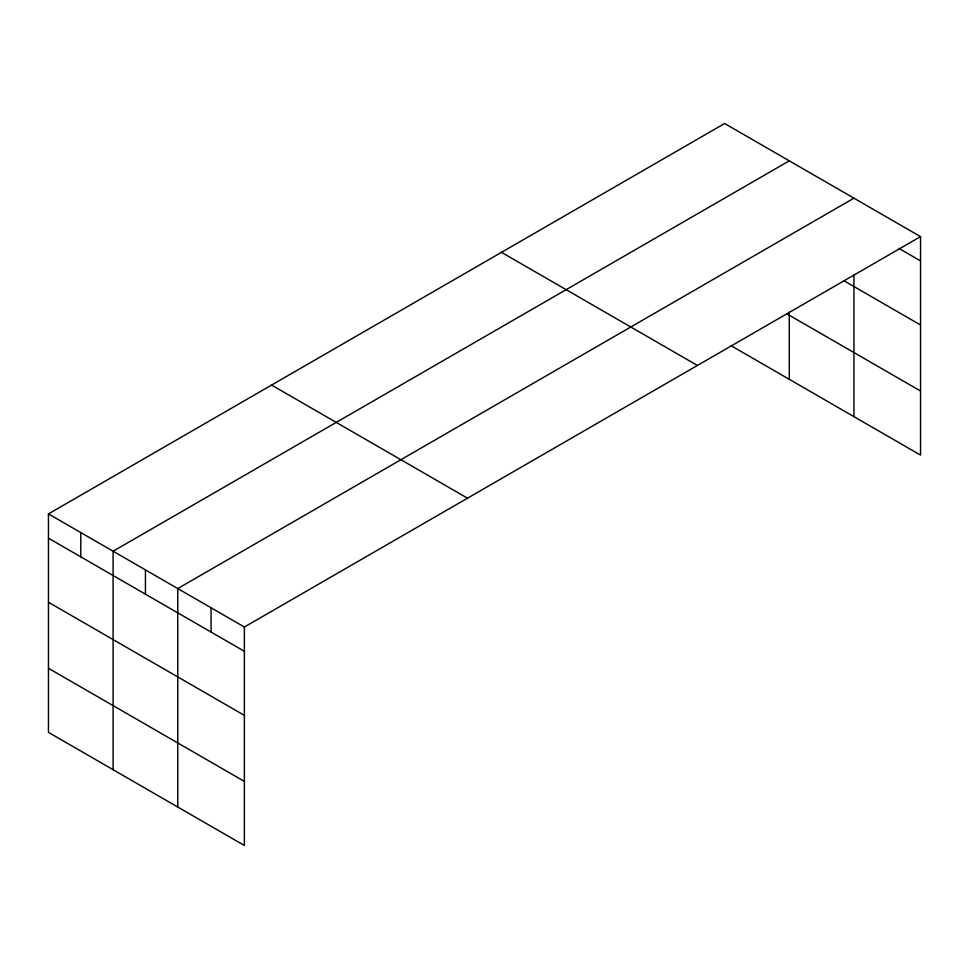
<?xml version="1.0" encoding="UTF-8"?>
<svg xmlns="http://www.w3.org/2000/svg" width="969" height="969" viewBox="0 0 969 969"><rect width="100%" height="100%" fill="white"/><g stroke="black" fill="none" stroke-linecap="round" stroke-linejoin="round"><path stroke-width="1.45" d="M920.55 236.63L724.618 123.511L48.45 513.897L48.45 732.37L244.382 845.489L244.382 627.016L920.55 236.63L920.55 455.103L731.086 345.715M789.275 160.842L113.107 551.228L113.107 769.689M853.931 198.173L177.763 588.558L177.763 807.02M898.772 248.343L920.55 260.915M843.587 280.562L920.55 325.003M786.695 313.738L920.55 391.016M501.482 252.34L697.414 365.458M271.586 385.068L467.518 498.187M48.45 513.897L244.382 627.016M48.45 538.183L244.382 651.301M48.45 602.258L244.382 715.376M48.45 668.283L244.382 781.402M853.931 274.615L853.931 416.646M789.275 312.224L789.275 379.315M211.072 607.793L211.072 632.067M145.435 569.893L145.435 594.179M80.778 532.562L80.778 556.848"/></g></svg>
